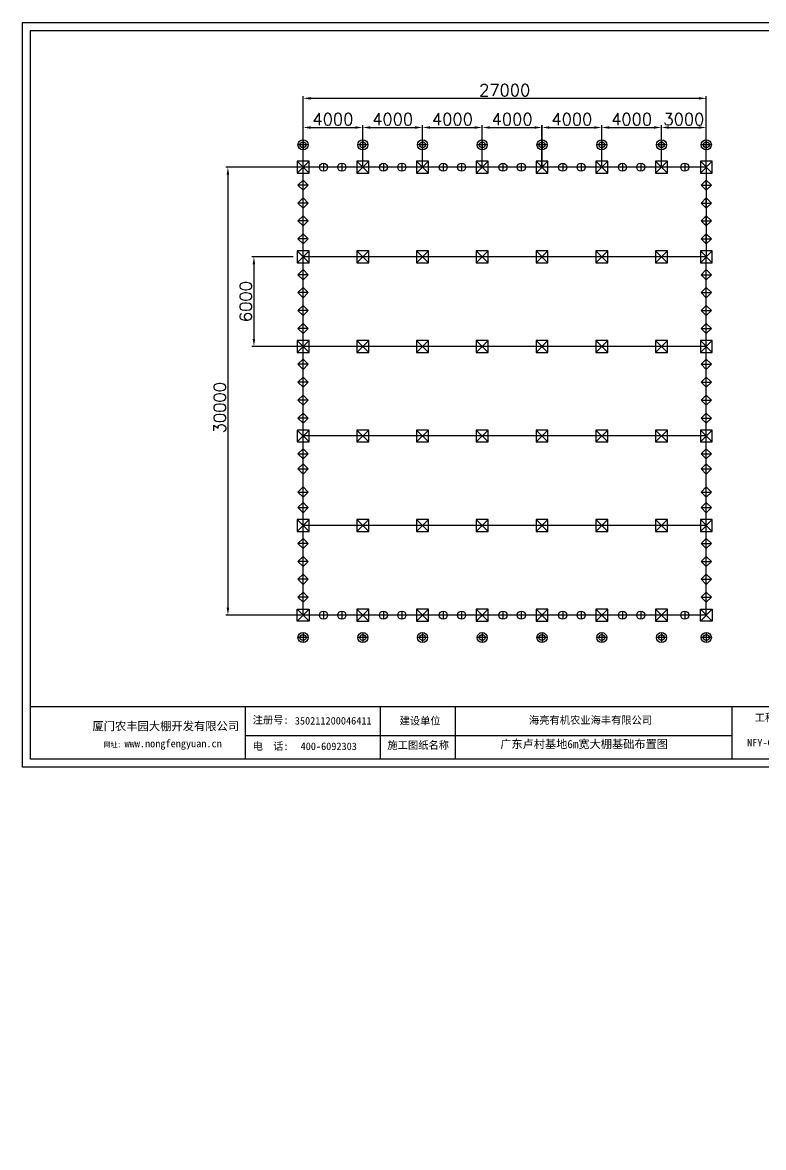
# Model space of a CAD drawing. Header units: inches. Extents: x 211493 to 813085, y -211351 to -52186.
# Drawn here: x 602566 to 652179, y -177932 to -102593 of the extents above; entities that cross this region are included whole.
import ezdxf

# ---------------------------------------------------------------- set-up
doc = ezdxf.new("R2010")
doc.units = ezdxf.units.IN
doc.header["$MEASUREMENT"] = 0
doc.header["$PDMODE"] = 1
doc.styles.get("Standard").update_dxf_attribs({"font": 'txt', "bigfont": 'gbcbig.shx'})
doc.styles.add('样式 1', font='SIMFANG.TTF')
doc.dimstyles.new('ISO-25', dxfattribs={"dimtxt": 500, "dimasz": 300, "dimexe": 1.25, "dimexo": 0.625, "dimtad": 1, "dimtxsty": 'Standard', "dimcen": 300, "dimadec": 0, "dimazin": 0, "dimtfac": 1, "dimtmove": 0, "dimatfit": 3, "dimfxl": 1, "dimarcsym": 0})

# ---------------------------------------------------------------- blocks, each defined once
blk = doc.blocks.new('*D33')
at = {"color": 0, "linetype": 'Continuous', "lineweight": -2}
for p, q in [((621350, -112182), (621350, -109474)), ((621850, -109624), (624848, -109624)), ((625348, -112182), (625348, -109474))]:
    blk.add_line(p, q, dxfattribs=at)
at = {"color": 0, "linetype": 'Continuous'}
for points in [[(621850, -109541), (621850, -109708), (621350, -109624)], [(624848, -109541), (624848, -109708), (625348, -109624)]]:
    blk.add_solid(points, dxfattribs=at)
at = {"layer": 'Defpoints', "color": 0, "linetype": 'Continuous'}
for p in [(625348, -109624), (621350, -112282), (625348, -112282)]:
    blk.add_point(p, dxfattribs=at)
at = {"color": 0, "linetype": 'Continuous', "lineweight": 25, "insert": (623349, -109074), "char_height": 800, "attachment_point": 5}
blk.add_mtext('4000', dxfattribs=at)
blk = doc.blocks.new('*D34')
at = {"color": 0, "linetype": 'Continuous', "lineweight": -2}
for p, q in [((620690, -118282), (617911, -118282)), ((618061, -118782), (618061, -123782)), ((621250, -124282), (617911, -124282))]:
    blk.add_line(p, q, dxfattribs=at)
at = {"color": 0, "linetype": 'Continuous'}
for points in [[(617977, -118782), (618144, -118782), (618061, -118282)], [(617977, -123782), (618144, -123782), (618061, -124282)]]:
    blk.add_solid(points, dxfattribs=at)
at = {"layer": 'Defpoints', "color": 0, "linetype": 'Continuous'}
for p in [(620790, -118282), (618061, -124282), (621350, -124282)]:
    blk.add_point(p, dxfattribs=at)
at = {"color": 0, "linetype": 'Continuous', "lineweight": 25, "insert": (617511, -121282), "char_height": 800, "attachment_point": 5, "rotation": 90}
blk.add_mtext('6000', dxfattribs=at)
blk = doc.blocks.new('*D17')
at = {"color": 0, "linetype": 'Continuous', "lineweight": -2}
for p, q in [((621350, -112181), (621350, -107520)), ((621850, -107670), (647850, -107670)), ((648350, -112182), (648350, -107520))]:
    blk.add_line(p, q, dxfattribs=at)
at = {"color": 0, "linetype": 'Continuous'}
for points in [[(621850, -107587), (621850, -107754), (621350, -107670)], [(647850, -107587), (647850, -107754), (648350, -107670)]]:
    blk.add_solid(points, dxfattribs=at)
at = {"layer": 'Defpoints', "color": 0, "linetype": 'Continuous'}
for p in [(648350, -107670), (621350, -112281), (648350, -112282)]:
    blk.add_point(p, dxfattribs=at)
at = {"color": 0, "linetype": 'Continuous', "lineweight": 25, "insert": (634850, -107120), "char_height": 800, "attachment_point": 5}
blk.add_mtext('27000', dxfattribs=at)
blk = doc.blocks.new('*D35')
at = {"color": 0, "linetype": 'Continuous', "lineweight": -2}
for p, q in [((621250, -112282), (616169, -112282)), ((616319, -112782), (616319, -141782)), ((621250, -142282), (616169, -142282))]:
    blk.add_line(p, q, dxfattribs=at)
at = {"color": 0, "linetype": 'Continuous'}
for points in [[(616235, -112782), (616402, -112782), (616319, -112282)], [(616235, -141782), (616402, -141782), (616319, -142282)]]:
    blk.add_solid(points, dxfattribs=at)
at = {"layer": 'Defpoints', "color": 0, "linetype": 'Continuous'}
for p in [(621350, -112282), (616319, -142282), (621350, -142282)]:
    blk.add_point(p, dxfattribs=at)
at = {"color": 0, "linetype": 'Continuous', "lineweight": 25, "insert": (615769, -128389), "char_height": 800, "attachment_point": 5, "rotation": 90}
blk.add_mtext('30000', dxfattribs=at)
blk = doc.blocks.new('农丰园大棚图框')
at = {"ltscale": 10}
for p, q in [((581, 4361), (75019, 4361)), ((15986, 4361), (15986, 581)), ((25667, 4361), (25667, 581)), ((31039, 4361), (31039, 581)), ((50911, 4361), (50911, 581)), ((57286, 4361), (57286, 581)), ((60253, 581), (60253, 4361)), ((67185, 4361), (67185, 581)), ((67185, 4361), (67185, 581)), ((69994, 4361), (69994, 581)), ((69994, 4361), (69994, 581)), ((15986, 2291), (50911, 2291)), ((57286, 2291), (75019, 2291))]:
    blk.add_line(p, q, dxfattribs=at)
at = {"color": 0, "lineweight": -3}
for points in [[(0, 53461), (75600, 53461), (75600, 0), (0, 0)], [(581, 52880), (75019, 52880), (75019, 581), (581, 581)]]:
    blk.add_lwpolyline(points, close=True, dxfattribs=at)
at = {"ltscale": 10, "attachment_point": 5}
for s, insert, char_height, width in [('{\\fSimSun|b0|i0|c134|p2;厦门农丰园大棚开发有限公司}', (10282, 2920), 594, 12234.25), ('{\\fSimSun|b0|i0|c134|p2;注册号:}', (17806, 3370), 540, 2548.24), ('{\\fSimSun|b0|i0|c134|p2;350211200046411}', (22297, 3337), 540, 6390.31), ('{\\fSimSun|b0|i0|c134|p2;建设单位}', (28532, 3307), 540, 3132.74), ('{\\fSimSun|b0|i0|c134|p2;海亮有机农业海丰有限公司}', (40765, 3354), 540, 16576.79), ('{\\fSimSun|b0|i0|c134|p2;工程编号\\P\\PNFY-GD-2014}', (54022, 2662), 540, 5878.67), ('{\\fSimSun|b0|i0|c134|p2;设计}', (58783, 3259), 540, 3132.74), ('{\\fSimSun|b0|i0|c134|p2;日期}', (68627, 3323), 540, 3132.74), ('{\\fSimSun|b0|i0|c134|p2;\\H0.66667x;网址：\\H1.5x;www.nongfengyuan.cn}', (10055, 1619), 540, 14674.69), ('{\\fSimSun|b0|i0|c134|p2;电  话:}', (17806, 1485), 540, 2548.24), ('{\\fSimSun|b0|i0|c134|p2;\\H0.6832x;400-6092303}', (21977, 1503), 790.4, 5418.12), ('{\\fSimSun|b0|i0|c134|p2;施工图纸名称}', (28399, 1559), 540, 4764.46), ('{\\fSimSun|b0|i0|c134|p2;审核}', (58776, 1411), 540, 3132.74), ('{\\fSimSun|b0|i0|c134|p2;图号}', (68700, 1457), 540, 3132.74)]:
    blk.add_mtext(s, dxfattribs=dict(at, insert=insert, char_height=char_height, width=width))
blk = doc.blocks.new('*D59')
at = {"color": 0, "linetype": 'Continuous', "lineweight": -2}
for p, q in [((625350, -112182), (625350, -109474)), ((625850, -109624), (628848, -109624)), ((629348, -112182), (629348, -109474))]:
    blk.add_line(p, q, dxfattribs=at)
at = {"color": 0, "linetype": 'Continuous'}
for points in [[(625850, -109541), (625850, -109708), (625350, -109624)], [(628848, -109541), (628848, -109708), (629348, -109624)]]:
    blk.add_solid(points, dxfattribs=at)
at = {"layer": 'Defpoints', "color": 0, "linetype": 'Continuous'}
for p in [(629348, -109624), (625350, -112282), (629348, -112282)]:
    blk.add_point(p, dxfattribs=at)
at = {"color": 0, "linetype": 'Continuous', "lineweight": 25, "insert": (627349, -109074), "char_height": 800, "attachment_point": 5}
blk.add_mtext('4000', dxfattribs=at)
blk = doc.blocks.new('*D60')
at = {"color": 0, "linetype": 'Continuous', "lineweight": -2}
for p, q in [((629350, -112182), (629350, -109474)), ((629850, -109624), (632848, -109624)), ((633348, -112182), (633348, -109474))]:
    blk.add_line(p, q, dxfattribs=at)
at = {"color": 0, "linetype": 'Continuous'}
for points in [[(629850, -109541), (629850, -109708), (629350, -109624)], [(632848, -109541), (632848, -109708), (633348, -109624)]]:
    blk.add_solid(points, dxfattribs=at)
at = {"layer": 'Defpoints', "color": 0, "linetype": 'Continuous'}
for p in [(633348, -109624), (629350, -112282), (633348, -112282)]:
    blk.add_point(p, dxfattribs=at)
at = {"color": 0, "linetype": 'Continuous', "lineweight": 25, "insert": (631349, -109074), "char_height": 800, "attachment_point": 5}
blk.add_mtext('4000', dxfattribs=at)
blk = doc.blocks.new('*D61')
at = {"color": 0, "linetype": 'Continuous', "lineweight": -2}
for p, q in [((633350, -112182), (633350, -109474)), ((633850, -109624), (636848, -109624)), ((637348, -112182), (637348, -109474))]:
    blk.add_line(p, q, dxfattribs=at)
at = {"color": 0, "linetype": 'Continuous'}
for points in [[(633850, -109541), (633850, -109708), (633350, -109624)], [(636848, -109541), (636848, -109708), (637348, -109624)]]:
    blk.add_solid(points, dxfattribs=at)
at = {"layer": 'Defpoints', "color": 0, "linetype": 'Continuous'}
for p in [(637348, -109624), (633350, -112282), (637348, -112282)]:
    blk.add_point(p, dxfattribs=at)
at = {"color": 0, "linetype": 'Continuous', "lineweight": 25, "insert": (635349, -109074), "char_height": 800, "attachment_point": 5}
blk.add_mtext('4000', dxfattribs=at)
blk = doc.blocks.new('*D62')
at = {"color": 0, "linetype": 'Continuous', "lineweight": -2}
for p, q in [((637350, -112182), (637350, -109474)), ((637850, -109624), (640848, -109624)), ((641348, -112182), (641348, -109474))]:
    blk.add_line(p, q, dxfattribs=at)
at = {"color": 0, "linetype": 'Continuous'}
for points in [[(637850, -109541), (637850, -109708), (637350, -109624)], [(640848, -109541), (640848, -109708), (641348, -109624)]]:
    blk.add_solid(points, dxfattribs=at)
at = {"layer": 'Defpoints', "color": 0, "linetype": 'Continuous'}
for p in [(641348, -109624), (637350, -112282), (641348, -112282)]:
    blk.add_point(p, dxfattribs=at)
at = {"color": 0, "linetype": 'Continuous', "lineweight": 25, "insert": (639349, -109074), "char_height": 800, "attachment_point": 5}
blk.add_mtext('4000', dxfattribs=at)
blk = doc.blocks.new('*D63')
at = {"color": 0, "linetype": 'Continuous', "lineweight": -2}
for p, q in [((641350, -112182), (641350, -109474)), ((641850, -109624), (644848, -109624)), ((645348, -112182), (645348, -109474))]:
    blk.add_line(p, q, dxfattribs=at)
at = {"color": 0, "linetype": 'Continuous'}
for points in [[(641850, -109541), (641850, -109708), (641350, -109624)], [(644848, -109541), (644848, -109708), (645348, -109624)]]:
    blk.add_solid(points, dxfattribs=at)
at = {"layer": 'Defpoints', "color": 0, "linetype": 'Continuous'}
for p in [(645348, -109624), (641350, -112282), (645348, -112282)]:
    blk.add_point(p, dxfattribs=at)
at = {"color": 0, "linetype": 'Continuous', "lineweight": 25, "insert": (643349, -109074), "char_height": 800, "attachment_point": 5}
blk.add_mtext('4000', dxfattribs=at)
blk = doc.blocks.new('*D64')
at = {"color": 0, "linetype": 'Continuous', "lineweight": -2}
for p, q in [((645348, -112082), (645348, -109474)), ((645848, -109624), (647848, -109624)), ((648348, -112182), (648348, -109474))]:
    blk.add_line(p, q, dxfattribs=at)
at = {"color": 0, "linetype": 'Continuous'}
for points in [[(645848, -109541), (645848, -109708), (645348, -109624)], [(647848, -109541), (647848, -109708), (648348, -109624)]]:
    blk.add_solid(points, dxfattribs=at)
at = {"layer": 'Defpoints', "color": 0, "linetype": 'Continuous'}
for p in [(648348, -109624), (645348, -112182), (648348, -112282)]:
    blk.add_point(p, dxfattribs=at)
at = {"color": 0, "linetype": 'Continuous', "lineweight": 25, "insert": (646848, -109074), "char_height": 800, "attachment_point": 5}
blk.add_mtext('3000', dxfattribs=at)

msp = doc.modelspace()

# ---------------------------------------------------------------- linework, layer by layer
at = {"color": 3}
for p, q in [((621349.675, -110444.283), (621349.675, -111120.643)), ((625349.675, -110445.533), (625349.675, -111121.893)), ((629349.675, -110445.533), (629349.675, -111121.893)), ((633349.675, -110445.533), (633349.675, -111121.893)), ((637349.675, -110445.533), (637349.675, -111121.893)), ((641349.675, -110445.533), (641349.675, -111121.893)), ((645349.675, -110445.533), (645349.675, -111121.893)), ((648349.675, -110444.283), (648349.675, -111120.643)), ((621687.855, -110782.463), (621011.495, -110782.463)), ((625687.855, -110783.713), (625011.495, -110783.713)), ((629687.855, -110783.713), (629011.495, -110783.713)), ((633687.855, -110783.713), (633011.495, -110783.713)), ((637687.855, -110783.713), (637011.495, -110783.713)), ((641687.855, -110783.713), (641011.495, -110783.713)), ((645687.855, -110783.713), (645011.495, -110783.713)), ((648687.855, -110782.463), (648011.495, -110782.463)), ((620950.13, -112682.008), (621749.22, -111882.918)), ((621749.22, -112682.008), (620950.13, -111882.918)), ((620950.13, -112682.008), (621749.22, -111882.918)), ((621749.22, -112682.008), (620950.13, -111882.918)), ((622717.834, -112012.419), (622717.834, -112553.507)), ((623947, -112011.919), (623947, -112553.007)), ((625749.219, -112682.008), (624950.13, -111882.918)), ((624950.13, -112682.008), (625749.219, -111882.918)), ((625749.219, -112682.008), (624950.13, -111882.918)), ((625749.22, -112682.008), (624950.13, -111882.918)), ((625749.22, -112682.008), (624950.13, -111882.918)), ((626734.625, -112012.419), (626734.625, -112553.507)), ((627963.79, -112011.919), (627963.79, -112553.007)), ((629749.22, -112682.008), (628950.13, -111882.918)), ((628950.13, -112682.008), (629749.22, -111882.918)), ((629749.22, -112682.008), (628950.13, -111882.918)), ((630734.625, -112012.419), (630734.625, -112553.507)), ((631963.79, -112011.919), (631963.79, -112553.007)), ((633749.22, -112682.008), (632950.13, -111882.918)), ((632950.13, -112682.008), (633749.22, -111882.918)), ((633749.22, -112682.008), (632950.13, -111882.918)), ((634734.625, -112012.419), (634734.625, -112553.507)), ((635963.79, -112011.919), (635963.79, -112553.007)), ((637749.22, -112682.008), (636950.13, -111882.918)), ((636950.13, -112682.008), (637749.22, -111882.918)), ((637749.22, -112682.008), (636950.13, -111882.918)), ((638734.625, -112012.419), (638734.625, -112553.507)), ((639963.79, -112011.919), (639963.79, -112553.007)), ((641749.22, -112682.008), (640950.13, -111882.918)), ((640950.13, -112682.008), (641749.22, -111882.918)), ((641749.22, -112682.008), (640950.13, -111882.918)), ((642734.625, -112012.419), (642734.625, -112553.507)), ((643963.79, -112011.919), (643963.79, -112553.007)), ((645749.22, -112682.008), (644950.13, -111882.918)), ((644950.13, -112682.008), (645749.22, -111882.918)), ((645749.22, -112682.008), (644950.13, -111882.918)), ((646906.864, -112011.919), (646906.864, -112553.007)), ((647950.13, -112682.008), (648749.22, -111882.918)), ((648749.22, -112682.008), (647950.13, -111882.918)), ((647950.13, -112682.008), (648749.22, -111882.918)), ((648749.22, -112682.008), (647950.13, -111882.918)), ((621687.855, -113482.463), (621011.495, -113482.463)), ((621349.675, -113820.643), (621349.675, -113144.283)), ((648011.495, -113482.463), (648687.855, -113482.463)), ((648349.675, -113820.643), (648349.675, -113144.283)), ((621349.675, -115020.643), (621349.675, -114344.283)), ((648349.675, -115020.643), (648349.675, -114344.283)), ((621687.855, -114682.463), (621011.495, -114682.463)), ((648011.495, -114682.463), (648687.855, -114682.463)), ((621687.855, -115882.463), (621011.495, -115882.463)), ((621349.675, -116220.643), (621349.675, -115544.283)), ((648011.495, -115882.463), (648687.855, -115882.463)), ((648349.675, -116220.643), (648349.675, -115544.283)), ((621349.675, -117420.643), (621349.675, -116744.283)), ((648349.675, -117420.643), (648349.675, -116744.283)), ((621687.855, -117082.463), (621011.495, -117082.463)), ((648011.495, -117082.463), (648687.855, -117082.463)), ((620950.13, -118682.008), (621749.22, -117882.918)), ((621749.22, -118682.008), (620950.13, -117882.918)), ((625749.219, -118682.008), (624950.13, -117882.918)), ((624950.13, -118682.008), (625749.219, -117882.918)), ((625749.219, -118682.008), (624950.13, -117882.918)), ((625749.22, -118682.008), (624950.13, -117882.918)), ((625749.22, -118682.008), (624950.13, -117882.918)), ((629749.22, -118682.008), (628950.13, -117882.918)), ((628950.13, -118682.008), (629749.22, -117882.918)), ((629749.22, -118682.008), (628950.13, -117882.918)), ((633749.22, -118682.008), (632950.13, -117882.918)), ((632950.13, -118682.008), (633749.22, -117882.918)), ((633749.22, -118682.008), (632950.13, -117882.918)), ((637749.22, -118682.008), (636950.13, -117882.918)), ((636950.13, -118682.008), (637749.22, -117882.918)), ((637749.22, -118682.008), (636950.13, -117882.918)), ((641749.22, -118682.008), (640950.13, -117882.918)), ((640950.13, -118682.008), (641749.22, -117882.918)), ((641749.22, -118682.008), (640950.13, -117882.918)), ((645749.22, -118682.008), (644950.13, -117882.918)), ((644950.13, -118682.008), (645749.22, -117882.918)), ((645749.22, -118682.008), (644950.13, -117882.918)), ((647950.13, -118682.008), (648749.22, -117882.918)), ((648749.22, -118682.008), (647950.13, -117882.918)), ((621687.855, -119482.463), (621011.495, -119482.463)), ((621349.675, -119820.643), (621349.675, -119144.283)), ((648011.495, -119482.463), (648687.855, -119482.463)), ((648349.675, -119820.643), (648349.675, -119144.283)), ((621349.675, -121020.643), (621349.675, -120344.283)), ((648349.675, -121020.643), (648349.675, -120344.283)), ((621687.855, -120682.463), (621011.495, -120682.463)), ((648011.495, -120682.463), (648687.855, -120682.463)), ((621687.855, -121882.463), (621011.495, -121882.463)), ((621349.675, -122220.643), (621349.675, -121544.283)), ((648011.495, -121882.463), (648687.855, -121882.463)), ((648349.675, -122220.643), (648349.675, -121544.283)), ((621349.675, -123420.643), (621349.675, -122744.283)), ((648349.675, -123420.643), (648349.675, -122744.283)), ((621687.855, -123082.463), (621011.495, -123082.463)), ((648011.495, -123082.463), (648687.855, -123082.463)), ((620950.13, -124682.008), (621749.22, -123882.918)), ((621749.22, -124682.008), (620950.13, -123882.918)), ((620950.13, -124682.008), (621749.22, -123882.918)), ((621749.22, -124682.008), (620950.13, -123882.918)), ((625749.219, -124682.008), (624950.13, -123882.918)), ((624950.13, -124682.008), (625749.219, -123882.918)), ((625749.219, -124682.008), (624950.13, -123882.918)), ((625749.22, -124682.008), (624950.13, -123882.918)), ((625749.22, -124682.008), (624950.13, -123882.918)), ((629749.22, -124682.008), (628950.13, -123882.918)), ((628950.13, -124682.008), (629749.22, -123882.918)), ((629749.22, -124682.008), (628950.13, -123882.918)), ((633749.22, -124682.008), (632950.13, -123882.918)), ((632950.13, -124682.008), (633749.22, -123882.918)), ((633749.22, -124682.008), (632950.13, -123882.918)), ((637749.22, -124682.008), (636950.13, -123882.918)), ((636950.13, -124682.008), (637749.22, -123882.918)), ((637749.22, -124682.008), (636950.13, -123882.918)), ((641749.22, -124682.008), (640950.13, -123882.918)), ((640950.13, -124682.008), (641749.22, -123882.918)), ((641749.22, -124682.008), (640950.13, -123882.918)), ((645749.22, -124682.008), (644950.13, -123882.918)), ((644950.13, -124682.008), (645749.22, -123882.918)), ((645749.22, -124682.008), (644950.13, -123882.918)), ((647950.13, -124682.008), (648749.22, -123882.918)), ((648749.22, -124682.008), (647950.13, -123882.918)), ((647950.13, -124682.008), (648749.22, -123882.918)), ((648749.22, -124682.008), (647950.13, -123882.918)), ((621687.855, -125482.463), (621011.495, -125482.463)), ((621349.675, -125820.643), (621349.675, -125144.283)), ((648011.495, -125482.463), (648687.855, -125482.463)), ((648349.675, -125820.643), (648349.675, -125144.283)), ((621349.675, -127020.643), (621349.675, -126344.283)), ((648349.675, -127020.643), (648349.675, -126344.283)), ((621687.855, -126682.463), (621011.495, -126682.463)), ((648011.495, -126682.463), (648687.855, -126682.463)), ((621687.855, -127882.463), (621011.495, -127882.463)), ((621349.675, -128220.643), (621349.675, -127544.283)), ((648011.495, -127882.463), (648687.855, -127882.463)), ((648349.675, -128220.643), (648349.675, -127544.283)), ((621349.675, -129420.643), (621349.675, -128744.283)), ((648349.675, -129420.643), (648349.675, -128744.283)), ((621687.855, -129082.463), (621011.495, -129082.463)), ((648011.495, -129082.463), (648687.855, -129082.463)), ((620950.13, -130682.008), (621749.22, -129882.918)), ((621749.22, -130682.008), (620950.13, -129882.918)), ((625749.219, -130682.008), (624950.13, -129882.918)), ((624950.13, -130682.008), (625749.219, -129882.918)), ((625749.219, -130682.008), (624950.13, -129882.918)), ((625749.22, -130682.008), (624950.13, -129882.918)), ((625749.22, -130682.008), (624950.13, -129882.918)), ((629749.22, -130682.008), (628950.13, -129882.918)), ((628950.13, -130682.008), (629749.22, -129882.918)), ((629749.22, -130682.008), (628950.13, -129882.918)), ((633749.22, -130682.008), (632950.13, -129882.918)), ((632950.13, -130682.008), (633749.22, -129882.918)), ((633749.22, -130682.008), (632950.13, -129882.918)), ((637749.22, -130682.008), (636950.13, -129882.918)), ((636950.13, -130682.008), (637749.22, -129882.918)), ((637749.22, -130682.008), (636950.13, -129882.918)), ((641749.22, -130682.008), (640950.13, -129882.918)), ((640950.13, -130682.008), (641749.22, -129882.918)), ((641749.22, -130682.008), (640950.13, -129882.918)), ((645749.22, -130682.008), (644950.13, -129882.918)), ((644950.13, -130682.008), (645749.22, -129882.918)), ((645749.22, -130682.008), (644950.13, -129882.918)), ((647950.13, -130682.008), (648749.22, -129882.918)), ((648749.22, -130682.008), (647950.13, -129882.918)), ((621011.495, -131482.463), (621687.855, -131482.463)), ((621349.675, -131820.643), (621349.675, -131144.283)), ((648011.495, -131482.463), (648687.855, -131482.463)), ((648349.675, -131820.643), (648349.675, -131144.283)), ((621011.495, -132492.865), (621687.855, -132492.865)), ((621349.675, -132831.045), (621349.675, -132154.685)), ((648011.495, -132492.865), (648687.855, -132492.865)), ((648349.675, -132831.045), (648349.675, -132154.685)), ((621011.495, -134037.563), (621687.855, -134037.563)), ((621349.675, -134375.743), (621349.675, -133699.383)), ((648011.495, -134037.563), (648687.855, -134037.563)), ((648349.675, -134375.743), (648349.675, -133699.383)), ((621349.675, -135420.643), (621349.675, -134744.283)), ((648349.675, -135420.643), (648349.675, -134744.283)), ((621011.495, -135082.463), (621687.855, -135082.463)), ((648011.495, -135082.463), (648687.855, -135082.463)), ((620950.13, -136682.008), (621749.22, -135882.918)), ((621749.22, -136682.008), (620950.13, -135882.918)), ((625749.219, -136682.008), (624950.13, -135882.918)), ((624950.13, -136682.008), (625749.219, -135882.918)), ((625749.219, -136682.008), (624950.13, -135882.918)), ((625749.22, -136682.008), (624950.13, -135882.918)), ((625749.22, -136682.008), (624950.13, -135882.918)), ((629749.22, -136682.008), (628950.13, -135882.918)), ((628950.13, -136682.008), (629749.22, -135882.918)), ((629749.22, -136682.008), (628950.13, -135882.918)), ((633749.22, -136682.008), (632950.13, -135882.918)), ((632950.13, -136682.008), (633749.22, -135882.918)), ((633749.22, -136682.008), (632950.13, -135882.918)), ((637749.22, -136682.008), (636950.13, -135882.918)), ((636950.13, -136682.008), (637749.22, -135882.918)), ((637749.22, -136682.008), (636950.13, -135882.918)), ((641749.22, -136682.008), (640950.13, -135882.918)), ((640950.13, -136682.008), (641749.22, -135882.918)), ((641749.22, -136682.008), (640950.13, -135882.918)), ((645749.22, -136682.008), (644950.13, -135882.918)), ((644950.13, -136682.008), (645749.22, -135882.918)), ((645749.22, -136682.008), (644950.13, -135882.918)), ((647950.13, -136682.008), (648749.22, -135882.918)), ((648749.22, -136682.008), (647950.13, -135882.918)), ((621687.855, -137482.463), (621011.495, -137482.463)), ((621349.675, -137820.643), (621349.675, -137144.283)), ((648011.495, -137482.463), (648687.855, -137482.463)), ((648349.675, -137820.643), (648349.675, -137144.283)), ((621349.675, -139020.643), (621349.675, -138344.283)), ((648349.675, -139020.643), (648349.675, -138344.283)), ((621687.855, -138682.463), (621011.495, -138682.463)), ((648011.495, -138682.463), (648687.855, -138682.463)), ((621687.855, -139882.463), (621011.495, -139882.463)), ((621349.675, -140220.643), (621349.675, -139544.283)), ((648011.495, -139882.463), (648687.855, -139882.463)), ((648349.675, -140220.643), (648349.675, -139544.283)), ((621349.675, -141420.643), (621349.675, -140744.283)), ((648349.675, -141420.643), (648349.675, -140744.283)), ((621687.855, -141082.463), (621011.495, -141082.463)), ((648011.495, -141082.463), (648687.855, -141082.463)), ((620950.13, -141882.918), (621749.22, -142682.008)), ((621749.22, -141882.918), (620950.13, -142682.008)), ((620950.13, -141882.918), (621749.22, -142682.008)), ((621749.22, -141882.918), (620950.13, -142682.008)), ((622717.834, -142012.419), (622717.834, -142553.507)), ((623947, -142011.919), (623947, -142553.007)), ((625749.219, -142682.008), (624950.13, -141882.918)), ((624950.13, -142682.008), (625749.219, -141882.918)), ((625749.219, -142682.008), (624950.13, -141882.918)), ((625749.22, -142682.008), (624950.13, -141882.918)), ((625749.22, -142682.008), (624950.13, -141882.918)), ((626734.625, -142012.419), (626734.625, -142553.507)), ((627963.79, -142011.919), (627963.79, -142553.007)), ((629749.22, -142682.008), (628950.13, -141882.918)), ((628950.13, -142682.008), (629749.22, -141882.918)), ((629749.22, -142682.008), (628950.13, -141882.918)), ((630734.625, -142012.419), (630734.625, -142553.507)), ((631963.79, -142011.919), (631963.79, -142553.007)), ((633749.22, -142682.008), (632950.13, -141882.918)), ((632950.13, -142682.008), (633749.22, -141882.918)), ((633749.22, -142682.008), (632950.13, -141882.918)), ((634734.625, -142012.419), (634734.625, -142553.507)), ((635963.79, -142011.919), (635963.79, -142553.007)), ((637749.22, -142682.008), (636950.13, -141882.918)), ((636950.13, -142682.008), (637749.22, -141882.918)), ((637749.22, -142682.008), (636950.13, -141882.918)), ((638734.625, -142012.419), (638734.625, -142553.507)), ((639963.79, -142011.919), (639963.79, -142553.007)), ((641749.22, -142682.008), (640950.13, -141882.918)), ((640950.13, -142682.008), (641749.22, -141882.918)), ((641749.22, -142682.008), (640950.13, -141882.918)), ((642734.625, -142012.419), (642734.625, -142553.507)), ((643963.79, -142011.919), (643963.79, -142553.007)), ((645749.22, -142682.008), (644950.13, -141882.918)), ((644950.13, -142682.008), (645749.22, -141882.918)), ((645749.22, -142682.008), (644950.13, -141882.918)), ((646906.864, -142011.919), (646906.864, -142553.007)), ((647950.13, -141882.918), (648749.22, -142682.008)), ((648749.22, -141882.918), (647950.13, -142682.008)), ((647950.13, -141882.918), (648749.22, -142682.008)), ((648749.22, -141882.918), (647950.13, -142682.008)), ((621687.855, -143782.463), (621011.495, -143782.463)), ((621349.675, -143444.283), (621349.675, -144120.643)), ((625687.855, -143783.713), (625011.495, -143783.713)), ((625349.675, -143445.533), (625349.675, -144121.893)), ((629687.855, -143783.713), (629011.495, -143783.713)), ((629349.675, -143445.533), (629349.675, -144121.893)), ((633687.855, -143783.713), (633011.495, -143783.713)), ((633349.675, -143445.533), (633349.675, -144121.893)), ((637687.855, -143783.713), (637011.495, -143783.713)), ((637349.675, -143445.533), (637349.675, -144121.893)), ((641687.855, -143783.713), (641011.495, -143783.713)), ((641349.675, -143445.533), (641349.675, -144121.893)), ((645687.855, -143783.713), (645011.495, -143783.713)), ((645349.675, -143445.533), (645349.675, -144121.893)), ((648687.855, -143782.463), (648011.495, -143782.463)), ((648349.675, -143444.283), (648349.675, -144120.643))]:
    msp.add_line(p, q, dxfattribs=at)
for p, q in [((648349.675, -112282.463), (621349.675, -112282.463)), ((621349.675, -118282.463), (621349.675, -112282.463)), ((648349.675, -112282.463), (648349.675, -118282.463)), ((621349.675, -124282.463), (621349.675, -118282.463)), ((648349.675, -118282.463), (621349.675, -118282.463)), ((648349.675, -118282.463), (621349.675, -118282.463)), ((648349.675, -124282.463), (648349.675, -118282.463)), ((621349.675, -142282.463), (621349.675, -124282.463)), ((648349.675, -124282.463), (621349.675, -124282.463)), ((648349.675, -124282.463), (621349.675, -124282.463)), ((648349.675, -142282.463), (648349.675, -124282.463)), ((648349.675, -130282.463), (621349.675, -130282.463)), ((648349.675, -130282.463), (621349.675, -130282.463)), ((648349.675, -136282.463), (621349.675, -136282.463)), ((648349.675, -136282.463), (621349.675, -136282.463)), ((648349.675, -142282.463), (621349.675, -142282.463)), ((648349.675, -142282.463), (621349.675, -142282.463)), ((648349.675, -142282.463), (621349.675, -142282.463)), ((648349.675, -142282.463), (642349.675, -142282.463)), ((648349.675, -142282.463), (642349.675, -142282.463)), ((648349.675, -142282.463), (642349.675, -142282.463))]:
    msp.add_line(p, q)
for points in [[(621749.22, -112682.008), (621749.22, -111882.918), (620950.13, -111882.918), (620950.13, -112682.008)], [(621749.22, -112682.008), (621749.22, -111882.918), (620950.13, -111882.918), (620950.13, -112682.008)], [(625749.219, -112682.008), (625749.219, -111882.918), (624950.13, -111882.918), (624950.13, -112682.008)], [(625749.219, -112682.008), (625749.219, -111882.918), (624950.13, -111882.918), (624950.13, -112682.008)], [(625749.22, -112682.008), (625749.22, -111882.918), (624950.13, -111882.918), (624950.13, -112682.008)], [(625749.22, -112682.008), (625749.22, -111882.918), (624950.13, -111882.918), (624950.13, -112682.008)], [(629749.22, -112682.008), (629749.22, -111882.918), (628950.13, -111882.918), (628950.13, -112682.008)], [(629749.22, -112682.008), (629749.22, -111882.918), (628950.13, -111882.918), (628950.13, -112682.008)], [(633749.22, -112682.008), (633749.22, -111882.918), (632950.13, -111882.918), (632950.13, -112682.008)], [(633749.22, -112682.008), (633749.22, -111882.918), (632950.13, -111882.918), (632950.13, -112682.008)], [(637749.22, -112682.008), (637749.22, -111882.918), (636950.13, -111882.918), (636950.13, -112682.008)], [(637749.22, -112682.008), (637749.22, -111882.918), (636950.13, -111882.918), (636950.13, -112682.008)], [(641749.22, -112682.008), (641749.22, -111882.918), (640950.13, -111882.918), (640950.13, -112682.008)], [(641749.22, -112682.008), (641749.22, -111882.918), (640950.13, -111882.918), (640950.13, -112682.008)], [(645749.22, -112682.008), (645749.22, -111882.918), (644950.13, -111882.918), (644950.13, -112682.008)], [(645749.22, -112682.008), (645749.22, -111882.918), (644950.13, -111882.918), (644950.13, -112682.008)], [(648749.22, -112682.008), (648749.22, -111882.918), (647950.13, -111882.918), (647950.13, -112682.008)], [(648749.22, -112682.008), (648749.22, -111882.918), (647950.13, -111882.918), (647950.13, -112682.008)], [(621749.22, -118682.008), (621749.22, -117882.918), (620950.13, -117882.918), (620950.13, -118682.008)], [(625749.219, -118682.008), (625749.219, -117882.918), (624950.13, -117882.918), (624950.13, -118682.008)], [(625749.219, -118682.008), (625749.219, -117882.918), (624950.13, -117882.918), (624950.13, -118682.008)], [(625749.22, -118682.008), (625749.22, -117882.918), (624950.13, -117882.918), (624950.13, -118682.008)], [(625749.22, -118682.008), (625749.22, -117882.918), (624950.13, -117882.918), (624950.13, -118682.008)], [(629749.22, -118682.008), (629749.22, -117882.918), (628950.13, -117882.918), (628950.13, -118682.008)], [(629749.22, -118682.008), (629749.22, -117882.918), (628950.13, -117882.918), (628950.13, -118682.008)], [(633749.22, -118682.008), (633749.22, -117882.918), (632950.13, -117882.918), (632950.13, -118682.008)], [(633749.22, -118682.008), (633749.22, -117882.918), (632950.13, -117882.918), (632950.13, -118682.008)], [(637749.22, -118682.008), (637749.22, -117882.918), (636950.13, -117882.918), (636950.13, -118682.008)], [(637749.22, -118682.008), (637749.22, -117882.918), (636950.13, -117882.918), (636950.13, -118682.008)], [(641749.22, -118682.008), (641749.22, -117882.918), (640950.13, -117882.918), (640950.13, -118682.008)], [(641749.22, -118682.008), (641749.22, -117882.918), (640950.13, -117882.918), (640950.13, -118682.008)], [(645749.22, -118682.008), (645749.22, -117882.918), (644950.13, -117882.918), (644950.13, -118682.008)], [(645749.22, -118682.008), (645749.22, -117882.918), (644950.13, -117882.918), (644950.13, -118682.008)], [(648749.22, -118682.008), (648749.22, -117882.918), (647950.13, -117882.918), (647950.13, -118682.008)], [(621749.22, -124682.008), (621749.22, -123882.918), (620950.13, -123882.918), (620950.13, -124682.008)], [(621749.22, -124682.008), (621749.22, -123882.918), (620950.13, -123882.918), (620950.13, -124682.008)], [(625749.219, -124682.008), (625749.219, -123882.918), (624950.13, -123882.918), (624950.13, -124682.008)], [(625749.219, -124682.008), (625749.219, -123882.918), (624950.13, -123882.918), (624950.13, -124682.008)], [(625749.22, -124682.008), (625749.22, -123882.918), (624950.13, -123882.918), (624950.13, -124682.008)], [(625749.22, -124682.008), (625749.22, -123882.918), (624950.13, -123882.918), (624950.13, -124682.008)], [(629749.22, -124682.008), (629749.22, -123882.918), (628950.13, -123882.918), (628950.13, -124682.008)], [(629749.22, -124682.008), (629749.22, -123882.918), (628950.13, -123882.918), (628950.13, -124682.008)], [(633749.22, -124682.008), (633749.22, -123882.918), (632950.13, -123882.918), (632950.13, -124682.008)], [(633749.22, -124682.008), (633749.22, -123882.918), (632950.13, -123882.918), (632950.13, -124682.008)], [(637749.22, -124682.008), (637749.22, -123882.918), (636950.13, -123882.918), (636950.13, -124682.008)], [(637749.22, -124682.008), (637749.22, -123882.918), (636950.13, -123882.918), (636950.13, -124682.008)], [(641749.22, -124682.008), (641749.22, -123882.918), (640950.13, -123882.918), (640950.13, -124682.008)], [(641749.22, -124682.008), (641749.22, -123882.918), (640950.13, -123882.918), (640950.13, -124682.008)], [(645749.22, -124682.008), (645749.22, -123882.918), (644950.13, -123882.918), (644950.13, -124682.008)], [(645749.22, -124682.008), (645749.22, -123882.918), (644950.13, -123882.918), (644950.13, -124682.008)], [(648749.22, -124682.008), (648749.22, -123882.918), (647950.13, -123882.918), (647950.13, -124682.008)], [(648749.22, -124682.008), (648749.22, -123882.918), (647950.13, -123882.918), (647950.13, -124682.008)], [(621749.22, -130682.008), (621749.22, -129882.918), (620950.13, -129882.918), (620950.13, -130682.008)], [(625749.219, -130682.008), (625749.219, -129882.918), (624950.13, -129882.918), (624950.13, -130682.008)], [(625749.219, -130682.008), (625749.219, -129882.918), (624950.13, -129882.918), (624950.13, -130682.008)], [(625749.22, -130682.008), (625749.22, -129882.918), (624950.13, -129882.918), (624950.13, -130682.008)], [(625749.22, -130682.008), (625749.22, -129882.918), (624950.13, -129882.918), (624950.13, -130682.008)], [(629749.22, -130682.008), (629749.22, -129882.918), (628950.13, -129882.918), (628950.13, -130682.008)], [(629749.22, -130682.008), (629749.22, -129882.918), (628950.13, -129882.918), (628950.13, -130682.008)], [(633749.22, -130682.008), (633749.22, -129882.918), (632950.13, -129882.918), (632950.13, -130682.008)], [(633749.22, -130682.008), (633749.22, -129882.918), (632950.13, -129882.918), (632950.13, -130682.008)], [(637749.22, -130682.008), (637749.22, -129882.918), (636950.13, -129882.918), (636950.13, -130682.008)], [(637749.22, -130682.008), (637749.22, -129882.918), (636950.13, -129882.918), (636950.13, -130682.008)], [(641749.22, -130682.008), (641749.22, -129882.918), (640950.13, -129882.918), (640950.13, -130682.008)], [(641749.22, -130682.008), (641749.22, -129882.918), (640950.13, -129882.918), (640950.13, -130682.008)], [(645749.22, -130682.008), (645749.22, -129882.918), (644950.13, -129882.918), (644950.13, -130682.008)], [(645749.22, -130682.008), (645749.22, -129882.918), (644950.13, -129882.918), (644950.13, -130682.008)], [(648749.22, -130682.008), (648749.22, -129882.918), (647950.13, -129882.918), (647950.13, -130682.008)], [(621749.22, -136682.008), (621749.22, -135882.918), (620950.13, -135882.918), (620950.13, -136682.008)], [(625749.219, -136682.008), (625749.219, -135882.918), (624950.13, -135882.918), (624950.13, -136682.008)], [(625749.219, -136682.008), (625749.219, -135882.918), (624950.13, -135882.918), (624950.13, -136682.008)], [(625749.22, -136682.008), (625749.22, -135882.918), (624950.13, -135882.918), (624950.13, -136682.008)], [(625749.22, -136682.008), (625749.22, -135882.918), (624950.13, -135882.918), (624950.13, -136682.008)], [(629749.22, -136682.008), (629749.22, -135882.918), (628950.13, -135882.918), (628950.13, -136682.008)], [(629749.22, -136682.008), (629749.22, -135882.918), (628950.13, -135882.918), (628950.13, -136682.008)], [(633749.22, -136682.008), (633749.22, -135882.918), (632950.13, -135882.918), (632950.13, -136682.008)], [(633749.22, -136682.008), (633749.22, -135882.918), (632950.13, -135882.918), (632950.13, -136682.008)], [(637749.22, -136682.008), (637749.22, -135882.918), (636950.13, -135882.918), (636950.13, -136682.008)], [(637749.22, -136682.008), (637749.22, -135882.918), (636950.13, -135882.918), (636950.13, -136682.008)], [(641749.22, -136682.008), (641749.22, -135882.918), (640950.13, -135882.918), (640950.13, -136682.008)], [(641749.22, -136682.008), (641749.22, -135882.918), (640950.13, -135882.918), (640950.13, -136682.008)], [(645749.22, -136682.008), (645749.22, -135882.918), (644950.13, -135882.918), (644950.13, -136682.008)], [(645749.22, -136682.008), (645749.22, -135882.918), (644950.13, -135882.918), (644950.13, -136682.008)], [(648749.22, -136682.008), (648749.22, -135882.918), (647950.13, -135882.918), (647950.13, -136682.008)], [(621749.22, -141882.918), (621749.22, -142682.008), (620950.13, -142682.008), (620950.13, -141882.918)], [(621749.22, -141882.918), (621749.22, -142682.008), (620950.13, -142682.008), (620950.13, -141882.918)], [(625749.219, -142682.008), (625749.219, -141882.918), (624950.13, -141882.918), (624950.13, -142682.008)], [(625749.219, -142682.008), (625749.219, -141882.918), (624950.13, -141882.918), (624950.13, -142682.008)], [(625749.22, -142682.008), (625749.22, -141882.918), (624950.13, -141882.918), (624950.13, -142682.008)], [(625749.22, -142682.008), (625749.22, -141882.918), (624950.13, -141882.918), (624950.13, -142682.008)], [(629749.22, -142682.008), (629749.22, -141882.918), (628950.13, -141882.918), (628950.13, -142682.008)], [(629749.22, -142682.008), (629749.22, -141882.918), (628950.13, -141882.918), (628950.13, -142682.008)], [(633749.22, -142682.008), (633749.22, -141882.918), (632950.13, -141882.918), (632950.13, -142682.008)], [(633749.22, -142682.008), (633749.22, -141882.918), (632950.13, -141882.918), (632950.13, -142682.008)], [(637749.22, -142682.008), (637749.22, -141882.918), (636950.13, -141882.918), (636950.13, -142682.008)], [(637749.22, -142682.008), (637749.22, -141882.918), (636950.13, -141882.918), (636950.13, -142682.008)], [(641749.22, -142682.008), (641749.22, -141882.918), (640950.13, -141882.918), (640950.13, -142682.008)], [(641749.22, -142682.008), (641749.22, -141882.918), (640950.13, -141882.918), (640950.13, -142682.008)], [(645749.22, -142682.008), (645749.22, -141882.918), (644950.13, -141882.918), (644950.13, -142682.008)], [(645749.22, -142682.008), (645749.22, -141882.918), (644950.13, -141882.918), (644950.13, -142682.008)], [(648749.22, -141882.918), (648749.22, -142682.008), (647950.13, -142682.008), (647950.13, -141882.918)], [(648749.22, -141882.918), (648749.22, -142682.008), (647950.13, -142682.008), (647950.13, -141882.918)]]:
    msp.add_lwpolyline(points, close=True, dxfattribs=at)
for points in [[(621349.675, -113144.283), (621687.855, -113482.463), (621349.675, -113820.643), (621011.495, -113482.463), (621349.675, -113144.283)], [(648349.675, -113144.283), (648011.495, -113482.463), (648349.675, -113820.643), (648687.855, -113482.463), (648349.675, -113144.283)], [(621349.675, -114344.283), (621687.855, -114682.463), (621349.675, -115020.643), (621011.495, -114682.463), (621349.675, -114344.283)], [(648349.675, -114344.283), (648011.495, -114682.463), (648349.675, -115020.643), (648687.855, -114682.463), (648349.675, -114344.283)], [(621349.675, -115544.283), (621687.855, -115882.463), (621349.675, -116220.643), (621011.495, -115882.463), (621349.675, -115544.283)], [(648349.675, -115544.283), (648011.495, -115882.463), (648349.675, -116220.643), (648687.855, -115882.463), (648349.675, -115544.283)], [(621349.675, -116744.283), (621687.855, -117082.463), (621349.675, -117420.643), (621011.495, -117082.463), (621349.675, -116744.283)], [(648349.675, -116744.283), (648011.495, -117082.463), (648349.675, -117420.643), (648687.855, -117082.463), (648349.675, -116744.283)], [(621349.675, -119144.283), (621687.855, -119482.463), (621349.675, -119820.643), (621011.495, -119482.463), (621349.675, -119144.283)], [(648349.675, -119144.283), (648011.495, -119482.463), (648349.675, -119820.643), (648687.855, -119482.463), (648349.675, -119144.283)], [(621349.675, -120344.283), (621687.855, -120682.463), (621349.675, -121020.643), (621011.495, -120682.463), (621349.675, -120344.283)], [(648349.675, -120344.283), (648011.495, -120682.463), (648349.675, -121020.643), (648687.855, -120682.463), (648349.675, -120344.283)], [(621349.675, -121544.283), (621687.855, -121882.463), (621349.675, -122220.643), (621011.495, -121882.463), (621349.675, -121544.283)], [(648349.675, -121544.283), (648011.495, -121882.463), (648349.675, -122220.643), (648687.855, -121882.463), (648349.675, -121544.283)], [(621349.675, -122744.283), (621687.855, -123082.463), (621349.675, -123420.643), (621011.495, -123082.463), (621349.675, -122744.283)], [(648349.675, -122744.283), (648011.495, -123082.463), (648349.675, -123420.643), (648687.855, -123082.463), (648349.675, -122744.283)], [(621349.675, -125144.283), (621687.855, -125482.463), (621349.675, -125820.643), (621011.495, -125482.463), (621349.675, -125144.283)], [(648349.675, -125144.283), (648011.495, -125482.463), (648349.675, -125820.643), (648687.855, -125482.463), (648349.675, -125144.283)], [(621349.675, -126344.283), (621687.855, -126682.463), (621349.675, -127020.643), (621011.495, -126682.463), (621349.675, -126344.283)], [(648349.675, -126344.283), (648011.495, -126682.463), (648349.675, -127020.643), (648687.855, -126682.463), (648349.675, -126344.283)], [(621349.675, -127544.283), (621687.855, -127882.463), (621349.675, -128220.643), (621011.495, -127882.463), (621349.675, -127544.283)], [(648349.675, -127544.283), (648011.495, -127882.463), (648349.675, -128220.643), (648687.855, -127882.463), (648349.675, -127544.283)], [(621349.675, -128744.283), (621687.855, -129082.463), (621349.675, -129420.643), (621011.495, -129082.463), (621349.675, -128744.283)], [(648349.675, -128744.283), (648011.495, -129082.463), (648349.675, -129420.643), (648687.855, -129082.463), (648349.675, -128744.283)], [(621349.675, -131144.283), (621011.495, -131482.463), (621349.675, -131820.643), (621687.855, -131482.463), (621349.675, -131144.283)], [(648349.675, -131144.283), (648011.495, -131482.463), (648349.675, -131820.643), (648687.855, -131482.463), (648349.675, -131144.283)], [(621349.675, -132154.685), (621011.495, -132492.865), (621349.675, -132831.045), (621687.855, -132492.865), (621349.675, -132154.685)], [(648349.675, -132154.685), (648011.495, -132492.865), (648349.675, -132831.045), (648687.855, -132492.865), (648349.675, -132154.685)], [(621349.675, -133699.383), (621011.495, -134037.563), (621349.675, -134375.743), (621687.855, -134037.563), (621349.675, -133699.383)], [(648349.675, -133699.383), (648011.495, -134037.563), (648349.675, -134375.743), (648687.855, -134037.563), (648349.675, -133699.383)], [(621349.675, -134744.283), (621011.495, -135082.463), (621349.675, -135420.643), (621687.855, -135082.463), (621349.675, -134744.283)], [(648349.675, -134744.283), (648011.495, -135082.463), (648349.675, -135420.643), (648687.855, -135082.463), (648349.675, -134744.283)], [(621349.675, -137144.283), (621687.855, -137482.463), (621349.675, -137820.643), (621011.495, -137482.463), (621349.675, -137144.283)], [(648349.675, -137144.283), (648011.495, -137482.463), (648349.675, -137820.643), (648687.855, -137482.463), (648349.675, -137144.283)], [(621349.675, -138344.283), (621687.855, -138682.463), (621349.675, -139020.643), (621011.495, -138682.463), (621349.675, -138344.283)], [(648349.675, -138344.283), (648011.495, -138682.463), (648349.675, -139020.643), (648687.855, -138682.463), (648349.675, -138344.283)], [(621349.675, -139544.283), (621687.855, -139882.463), (621349.675, -140220.643), (621011.495, -139882.463), (621349.675, -139544.283)], [(648349.675, -139544.283), (648011.495, -139882.463), (648349.675, -140220.643), (648687.855, -139882.463), (648349.675, -139544.283)], [(621349.675, -140744.283), (621687.855, -141082.463), (621349.675, -141420.643), (621011.495, -141082.463), (621349.675, -140744.283)], [(648349.675, -140744.283), (648011.495, -141082.463), (648349.675, -141420.643), (648687.855, -141082.463), (648349.675, -140744.283)]]:
    msp.add_lwpolyline(points, dxfattribs=at)
for centre, radius in [((621349.675, -110782.463), 338.18), ((621349.675, -110782.463), 197.59), ((625349.675, -110783.713), 338.18), ((625349.675, -110783.713), 197.59), ((629349.675, -110783.713), 338.18), ((629349.675, -110783.713), 197.59), ((633349.675, -110783.713), 338.18), ((633349.675, -110783.713), 197.59), ((637349.675, -110783.713), 338.18), ((637349.675, -110783.713), 197.59), ((641349.675, -110783.713), 338.18), ((641349.675, -110783.713), 197.59), ((645349.675, -110783.713), 338.18), ((645349.675, -110783.713), 197.59), ((648349.675, -110782.463), 338.18), ((648349.675, -110782.463), 197.59), ((622717.834, -112282.963), 270.544), ((623947, -112282.463), 270.544), ((626734.625, -112282.963), 270.544), ((627963.79, -112282.463), 270.544), ((630734.625, -112282.963), 270.544), ((631963.79, -112282.463), 270.544), ((634734.625, -112282.963), 270.544), ((635963.79, -112282.463), 270.544), ((638734.625, -112282.963), 270.544), ((639963.79, -112282.463), 270.544), ((642734.625, -112282.963), 270.544), ((643963.79, -112282.463), 270.544), ((646906.864, -112282.463), 270.544), ((622717.834, -142282.963), 270.544), ((623947, -142282.463), 270.544), ((626734.625, -142282.963), 270.544), ((627963.79, -142282.463), 270.544), ((630734.625, -142282.963), 270.544), ((631963.79, -142282.463), 270.544), ((634734.625, -142282.963), 270.544), ((635963.79, -142282.463), 270.544), ((638734.625, -142282.963), 270.544), ((639963.79, -142282.463), 270.544), ((642734.625, -142282.963), 270.544), ((643963.79, -142282.463), 270.544), ((646906.864, -142282.463), 270.544), ((621349.675, -143782.463), 338.18), ((621349.675, -143782.463), 197.59), ((625349.675, -143783.713), 338.18), ((625349.675, -143783.713), 197.59), ((629349.675, -143783.713), 338.18), ((629349.675, -143783.713), 197.59), ((633349.675, -143783.713), 338.18), ((633349.675, -143783.713), 197.59), ((637349.675, -143783.713), 338.18), ((637349.675, -143783.713), 197.59), ((641349.675, -143783.713), 338.18), ((641349.675, -143783.713), 197.59), ((645349.675, -143783.713), 338.18), ((645349.675, -143783.713), 197.59), ((648349.675, -143782.463), 338.18), ((648349.675, -143782.463), 197.59)]:
    msp.add_circle(centre, radius, dxfattribs=at)
for p in [(640331.59, -177932.13), (641531.59, -177932.13), (642731.59, -177932.13), (643931.59, -177932.13)]:
    msp.add_point(p)

# ---------------------------------------------------------------- block references
at = {"color": 0, "lineweight": -3, "xscale": 0.9329880441364367, "yscale": 0.9329880441073328, "zscale": 0.9329880440990813}
msp.add_blockref('农丰园大棚图框', (602565.769, -152471.3), dxfattribs=at)

# ---------------------------------------------------------------- texts
at = {"insert": (634554.404, -150641.903), "char_height": 548.61398, "width": 14981.76028, "attachment_point": 1, "style": '样式 1'}
msp.add_mtext('{\\fSimSun|b0|i0|c134|p2;广东卢村基地6m宽大棚基础布置图}', dxfattribs=at)

# ---------------------------------------------------------------- dimensions: what is measured, and where the dimension line sits
at = {"color": 6, "linetype": 'Continuous', "lineweight": 25}
for base, p1, p2, text, picture, middle in [((648349.675, -107670.449), (621349.675, -112281.213), (648349.675, -112282.463), '27000', '*D17', (634849.675, -107670.449)), ((625348.114, -109624.343), (621349.675, -112282.463), (625348.114, -112282.463), '4000', '*D33', (623348.894, -109624.343)), ((629348.114, -109624.343), (625349.675, -112282.463), (629348.114, -112282.463), '4000', '*D59', (627348.894, -109624.343)), ((633348.114, -109624.343), (629349.675, -112282.463), (633348.114, -112282.463), '4000', '*D60', (631348.894, -109624.343)), ((637348.114, -109624.343), (633349.675, -112282.463), (637348.114, -112282.463), '4000', '*D61', (635348.894, -109624.343)), ((641348.114, -109624.343), (637349.675, -112282.463), (641348.114, -112282.463), '4000', '*D62', (639348.894, -109624.343)), ((645348.114, -109624.343), (641349.675, -112282.463), (645348.114, -112282.463), '4000', '*D63', (643348.894, -109624.343)), ((648348.114, -109624.343), (645348.114, -112182.463), (648348.114, -112282.463), '3000', '*D64', (646848.114, -109624.343))]:
    dim = msp.add_linear_dim(base=base, p1=p1, p2=p2, text=text, dimstyle='ISO-25', override={"dimtxt": 800, "dimasz": 500, "dimexe": 150, "dimexo": 100, "dimgap": 150, "dimfxl": 0.18, "dimarcsym": 1}, dxfattribs=at)
    dim.commit()
    dim.dimension.update_dxf_attribs({"geometry": picture, "text_midpoint": middle, "dimtype": 160})
dim = msp.add_linear_dim(base=(616318.668, -142282.463), p1=(621349.675, -112282.463), p2=(621349.675, -142282.463), angle=90, dimstyle='ISO-25', override={"dimtxt": 800, "dimasz": 500, "dimexe": 150, "dimexo": 100, "dimgap": 150, "dimfxl": 0.18, "dimarcsym": 1}, dxfattribs=at)
dim.commit()
dim.dimension.update_dxf_attribs({"geometry": '*D35', "text_midpoint": (616318.668, -128389.469), "dimtype": 160})
dim = msp.add_linear_dim(base=(618060.712, -124282.463), p1=(620790.272, -118282.463), p2=(621349.675, -124282.463), angle=270, dimstyle='ISO-25', override={"dimtxt": 800, "dimasz": 500, "dimexe": 150, "dimexo": 100, "dimgap": 150, "dimfxl": 0.18, "dimarcsym": 1}, dxfattribs=at)
dim.commit()
dim.dimension.update_dxf_attribs({"geometry": '*D34', "text_midpoint": (617510.712, -121282.463)})

doc.saveas('drawing.dxf')
